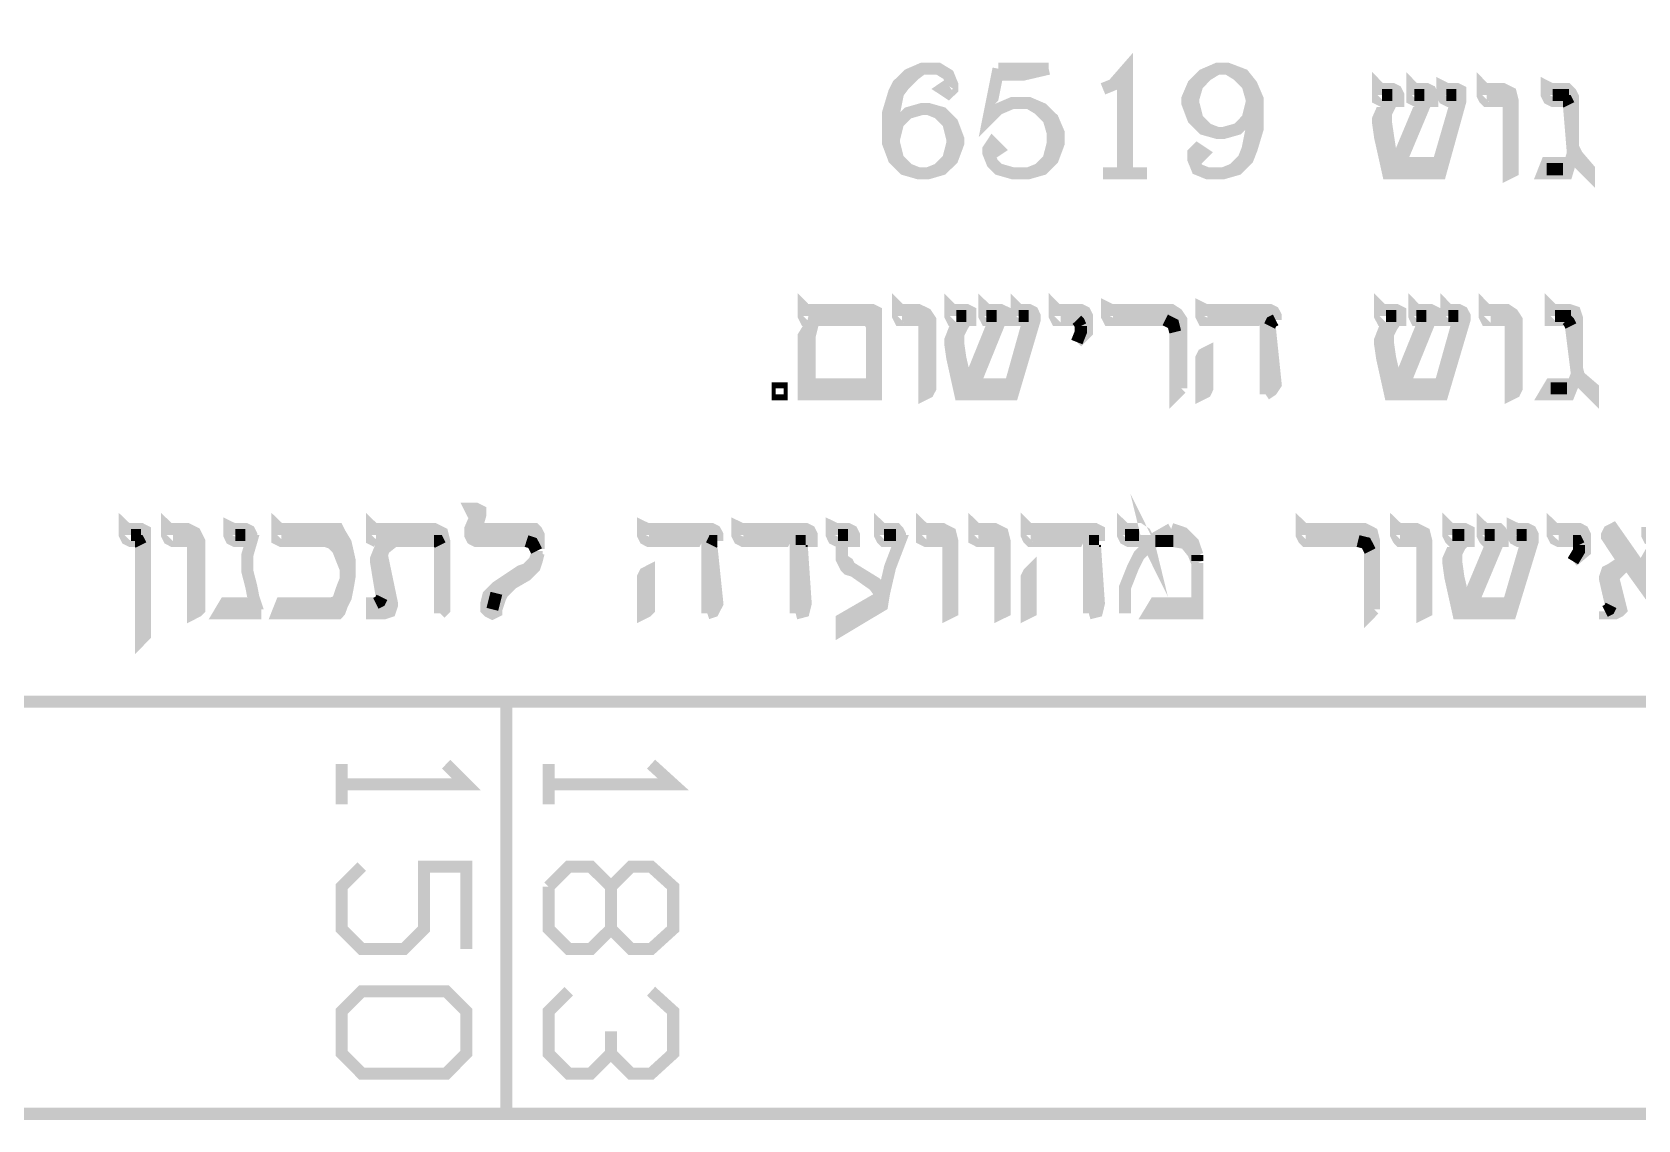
# Model space of a CAD drawing. Extents: x -6935 to 6681, y -4073 to 3778.
# Drawn here: x 4797 to 5581, y -4073 to -3542 of the extents above; entities that cross this region are included whole.
import ezdxf

# ---------------------------------------------------------------- set-up
doc = ezdxf.new("R2010")
doc.units = 0
doc.header["$MEASUREMENT"] = 0

msp = doc.modelspace()

# ---------------------------------------------------------------- linework, layer by layer
at = {"color": 0, "const_width": 5.88}
for points in [[(6677.85, -4069.67), (6677.85, 3774.66), (-3865.55, 3774.66), (-3865.55, -4069.67), (6677.85, -4069.67)], [(6476.88, -3868.67), (6476.88, 3573.66), (-3663.6, 3573.66), (-3663.6, -3868.67), (6476.88, -3868.67)], [(6476.88, -3868.67), (6476.88, 3573.66), (-3663.6, 3573.66), (-3663.6, -3868.67), (6476.88, -3868.67)], [(5494.48, -3572.6), (5494.48, -3575.53), (5484.69, -3610.83), (5459.19, -3610.83), (5455.26, -3593.18), (5454.3, -3586.33), (5454.3, -3584.34), (5458.19, -3575.53), (5456.25, -3575.53), (5454.3, -3574.54), (5454.3, -3568.67), (5455.26, -3569.67), (5461.16, -3569.67), (5463.11, -3570.62), (5464.1, -3572.6), (5464.1, -3575.53), (5461.16, -3575.53), (5460.18, -3577.48), (5458.19, -3581.41), (5458.19, -3586.33), (5459.19, -3593.18), (5461.16, -3605.91), (5463.11, -3605.91), (5475.85, -3575.53), (5472.91, -3575.53), (5470.96, -3574.54), (5470.96, -3568.67), (5471.95, -3569.67), (5477.82, -3569.67), (5479.77, -3570.62), (5480.76, -3572.6), (5480.76, -3575.53), (5477.82, -3575.53), (5465.05, -3605.91), (5483.7, -3605.91), (5492.54, -3575.53), (5488.61, -3575.53), (5486.63, -3574.54), (5485.68, -3572.6), (5485.68, -3568.67), (5487.62, -3569.67), (5492.54, -3569.67), (5494.48, -3570.62), (5494.48, -3572.6)], [(5518.01, -3610.83), (5518.01, -3575.53), (5507.21, -3575.53), (5506.25, -3574.54), (5505.27, -3572.6), (5505.27, -3568.67), (5506.25, -3569.67), (5515.07, -3569.67), (5518.99, -3571.61), (5519.98, -3575.53), (5519.98, -3609.84), (5518.01, -3610.83)], [(5209.2, -3680.43), (5209.2, -3718.67), (5173.9, -3718.67), (5173.9, -3690.23), (5178.78, -3682.38), (5174.86, -3682.38), (5173.9, -3680.43), (5173.9, -3676.52), (5174.86, -3677.51), (5207.22, -3677.51), (5209.2, -3678.49), (5209.2, -3680.43)], [(5232.72, -3718.67), (5232.72, -3682.38), (5220.94, -3682.38), (5219.95, -3680.43), (5219.95, -3676.52), (5220.94, -3677.51), (5229.78, -3677.51), (5233.71, -3679.45), (5235.65, -3682.38), (5235.65, -3715.73), (5234.66, -3717.68), (5232.72, -3718.67)], [(5286.62, -3680.43), (5286.62, -3682.38), (5275.86, -3718.67), (5250.36, -3718.67), (5246.45, -3701.02), (5245.45, -3694.16), (5245.45, -3692.22), (5249.38, -3682.38), (5246.45, -3682.38), (5245.45, -3680.43), (5245.45, -3676.52), (5246.45, -3677.51), (5253.3, -3677.51), (5255.25, -3678.49), (5255.25, -3682.38), (5253.3, -3682.38), (5251.36, -3685.35), (5249.38, -3689.25), (5249.38, -3694.16), (5250.36, -3701.02), (5253.3, -3713.75), (5254.29, -3713.75), (5267.02, -3682.38), (5263.11, -3682.38), (5262.11, -3680.43), (5262.11, -3676.52), (5263.11, -3677.51), (5269.96, -3677.51), (5271.95, -3678.49), (5271.95, -3682.38), (5269.96, -3682.38), (5257.23, -3713.75), (5274.88, -3713.75), (5283.68, -3682.38), (5277.81, -3682.38), (5277.81, -3676.52), (5278.8, -3677.51), (5283.68, -3677.51), (5285.66, -3678.49), (5286.62, -3680.43)], [(5496.46, -3680.43), (5496.46, -3682.38), (5485.68, -3718.67), (5460.18, -3718.67), (5456.25, -3701.02), (5455.26, -3694.16), (5455.26, -3692.22), (5459.19, -3682.38), (5456.25, -3682.38), (5455.26, -3680.43), (5455.26, -3676.52), (5456.25, -3677.51), (5463.11, -3677.51), (5465.05, -3678.49), (5465.05, -3682.38), (5463.11, -3682.38), (5461.16, -3685.35), (5459.19, -3689.25), (5459.19, -3694.16), (5460.18, -3701.02), (5463.11, -3713.75), (5464.1, -3713.75), (5476.84, -3682.38), (5472.91, -3682.38), (5471.95, -3680.43), (5471.95, -3676.52), (5472.91, -3677.51), (5479.77, -3677.51), (5481.75, -3678.49), (5481.75, -3682.38), (5479.77, -3682.38), (5467.04, -3713.75), (5484.69, -3713.75), (5493.49, -3682.38), (5487.62, -3682.38), (5487.62, -3676.52), (5488.61, -3677.51), (5493.49, -3677.51), (5495.47, -3678.49), (5496.46, -3680.43)], [(5518.99, -3718.67), (5518.99, -3682.38), (5507.21, -3682.38), (5506.25, -3680.43), (5506.25, -3676.52), (5507.21, -3677.51), (5517.05, -3677.51), (5519.98, -3679.45), (5521.92, -3682.38), (5521.92, -3715.73), (5520.97, -3717.68), (5518.99, -3718.67)], [(5178.78, -3682.38), (5204.28, -3682.38), (5206.23, -3683.38), (5207.22, -3685.35), (5207.22, -3713.75), (5176.83, -3713.75), (5176.83, -3690.23), (5178.78, -3682.38)], [(5370.94, -3698.08), (5370.94, -3715.73), (5369.99, -3717.68), (5368, -3718.67), (5368, -3701.02), (5369, -3699.07), (5370.94, -3698.08)], [(5163.11, -3718.67), (5163.11, -3715.73), (5161.13, -3715.73), (5161.13, -3718.67), (5163.11, -3718.67)], [(5342.5, -3792.2), (5341.54, -3790.26), (5332.71, -3790.26), (5330.76, -3789.26), (5329.77, -3787.28), (5329.77, -3783.4), (5330.76, -3784.35), (5337.63, -3784.35), (5340.55, -3786.33), (5341.54, -3788.27), (5342.5, -3792.2)], [(4875.85, -3825.56), (4875.85, -3790.26), (4866.05, -3790.26), (4864.07, -3789.26), (4863.08, -3787.28), (4863.08, -3783.4), (4864.07, -3784.35), (4872.91, -3784.35), (4876.8, -3786.33), (4878.79, -3790.26), (4878.79, -3823.58), (4877.79, -3824.57), (4875.85, -3825.56)], [(4946.44, -3825.56), (4917.01, -3825.56), (4918.96, -3820.64), (4943.47, -3820.64), (4946.44, -3819.65), (4948.39, -3813.77), (4950.33, -3808.86), (4950.33, -3803.98), (4948.39, -3799.07), (4946.44, -3794.15), (4943.47, -3791.21), (4940.54, -3790.26), (4918.96, -3790.26), (4917.01, -3789.26), (4917.01, -3783.4), (4918, -3784.35), (4946.44, -3784.35), (4947.4, -3786.33), (4950.33, -3791.21), (4952.32, -3800.06), (4952.32, -3806.92), (4951.32, -3812.79), (4950.33, -3817.7), (4948.39, -3821.63), (4947.4, -3824.57), (4946.44, -3825.56)], [(5244.46, -3825.56), (5244.46, -3790.26), (5233.71, -3790.26), (5231.73, -3789.26), (5231.73, -3783.4), (5232.72, -3784.35), (5241.53, -3784.35), (5245.45, -3786.33), (5246.45, -3790.26), (5246.45, -3824.57), (5244.46, -3825.56)], [(5269.96, -3825.56), (5269.96, -3790.26), (5259.18, -3790.26), (5257.23, -3789.26), (5257.23, -3783.4), (5258.22, -3784.35), (5267.02, -3784.35), (5270.95, -3786.33), (5271.95, -3790.26), (5271.95, -3824.57), (5269.96, -3825.56)], [(5475.85, -3825.56), (5475.85, -3790.26), (5465.05, -3790.26), (5464.1, -3789.26), (5463.11, -3787.28), (5463.11, -3783.4), (5464.1, -3784.35), (5472.91, -3784.35), (5476.84, -3786.33), (5477.82, -3790.26), (5477.82, -3824.57), (5475.85, -3825.56)], [(5529.78, -3787.28), (5529.78, -3790.26), (5518.99, -3825.56), (5493.49, -3825.56), (5489.56, -3807.91), (5488.61, -3801.04), (5488.61, -3799.07), (5492.54, -3790.26), (5490.55, -3790.26), (5489.56, -3789.26), (5488.61, -3787.28), (5488.61, -3783.4), (5489.56, -3784.35), (5496.46, -3784.35), (5498.41, -3785.34), (5498.41, -3790.26), (5496.46, -3790.26), (5494.48, -3792.2), (5492.54, -3796.13), (5492.54, -3801.04), (5493.49, -3807.91), (5496.46, -3820.64), (5497.42, -3820.64), (5510.18, -3790.26), (5507.21, -3790.26), (5506.25, -3789.26), (5505.27, -3787.28), (5505.27, -3783.4), (5506.25, -3784.35), (5513.12, -3784.35), (5514.08, -3785.34), (5515.07, -3787.28), (5515.07, -3790.26), (5513.12, -3790.26), (5500.36, -3820.64), (5518.01, -3820.64), (5526.84, -3790.26), (5522.91, -3790.26), (5520.97, -3789.26), (5519.98, -3787.28), (5519.98, -3783.4), (5521.92, -3784.35), (5526.84, -3784.35), (5528.79, -3785.34), (5529.78, -3787.28)], [(5098.38, -3804.93), (5098.38, -3823.58), (5097.4, -3824.57), (5095.45, -3825.56), (5095.45, -3807.91), (5096.44, -3805.93), (5098.38, -3804.93)], [(5284.67, -3804.93), (5284.67, -3824.57), (5282.73, -3825.56), (5282.73, -3807.91), (5283.68, -3805.93), (5284.67, -3804.93)], [(4948.39, -4019.66), (4958.19, -4009.86), (4999.36, -4009.86), (5009.18, -4019.66), (5009.18, -4040.24), (4999.36, -4050.07), (4958.19, -4050.07), (4948.39, -4040.24), (4948.39, -4019.66)]]:
    msp.add_lwpolyline(points, close=True, dxfattribs=at)
for points in [[(5244.46, -3567.68), (5241.53, -3569.67), (5244.46, -3571.61), (5246.45, -3569.67), (5246.45, -3567.68), (5244.46, -3562.8), (5239.58, -3559.83), (5231.73, -3559.83), (5224.87, -3562.8), (5219.95, -3567.68), (5218, -3571.61), (5215.07, -3581.41), (5215.07, -3596.12), (5218, -3603.97), (5222.92, -3608.85), (5229.78, -3610.83), (5234.66, -3610.83), (5241.53, -3608.85), (5246.45, -3603.97), (5249.38, -3596.12), (5249.38, -3594.17), (5246.45, -3586.33), (5241.53, -3581.41), (5234.66, -3579.46), (5231.73, -3579.46), (5224.87, -3581.41), (5219.95, -3586.33), (5218, -3594.17)], [(5231.73, -3559.83), (5227.8, -3562.8), (5222.92, -3567.68), (5219.95, -3571.61), (5218, -3581.41), (5218, -3596.12), (5219.95, -3603.97), (5224.87, -3608.85), (5229.78, -3610.83)], [(5268.97, -3559.83), (5264.09, -3584.34), (5268.97, -3579.46), (5275.86, -3576.52), (5283.68, -3576.52), (5290.55, -3579.46), (5295.47, -3584.34), (5298.4, -3591.2), (5298.4, -3596.12), (5295.47, -3603.97), (5290.55, -3608.85), (5283.68, -3610.83), (5275.86, -3610.83), (5268.97, -3608.85), (5266.04, -3605.91), (5264.09, -3601.03), (5264.09, -3599.06), (5266.04, -3596.12), (5268.97, -3599.06), (5266.04, -3601.03)], [(5268.97, -3559.83), (5293.48, -3559.83)], [(5268.97, -3562.8), (5280.75, -3562.8), (5293.48, -3559.83)], [(5319.98, -3569.67), (5324.89, -3567.68), (5331.75, -3559.83), (5331.75, -3610.83)], [(5392.51, -3576.52), (5390.57, -3584.34), (5385.66, -3589.26), (5378.79, -3591.2), (5375.85, -3591.2), (5369, -3589.26), (5364.08, -3584.34), (5361.14, -3576.52), (5361.14, -3574.54), (5364.08, -3567.68), (5369, -3562.8), (5375.85, -3559.83), (5380.77, -3559.83), (5388.59, -3562.8), (5392.51, -3567.68), (5395.45, -3574.54), (5395.45, -3589.26), (5392.51, -3599.06), (5390.57, -3603.97), (5385.66, -3608.85), (5378.79, -3610.83), (5370.94, -3610.83), (5366.06, -3608.85), (5364.08, -3603.97), (5364.08, -3601.03), (5366.06, -3599.06), (5369, -3601.03), (5366.06, -3603.97)], [(5375.85, -3591.2), (5370.94, -3589.26), (5366.06, -3584.34), (5364.08, -3576.52), (5364.08, -3574.54), (5366.06, -3567.68), (5370.94, -3562.8), (5375.85, -3559.83)], [(5380.77, -3559.83), (5385.66, -3562.8), (5390.57, -3567.68), (5392.51, -3574.54), (5392.51, -3589.26), (5390.57, -3599.06), (5388.59, -3603.97), (5383.7, -3608.85), (5378.79, -3610.83)], [(5329.77, -3562.8), (5329.77, -3610.83)], [(5544.49, -3575.53), (5539.57, -3575.53), (5537.63, -3574.54), (5536.64, -3572.6), (5536.64, -3568.67), (5538.58, -3569.67), (5546.44, -3569.67), (5548.41, -3571.61), (5549.38, -3573.56), (5549.38, -3598.07), (5551.35, -3602), (5557.23, -3608.85), (5557.23, -3610.83), (5549.38, -3602.99)], [(5283.68, -3576.52), (5288.6, -3579.46), (5293.48, -3584.34), (5295.47, -3591.2), (5295.47, -3596.12), (5293.48, -3603.97), (5288.6, -3608.85), (5283.68, -3610.83)], [(5461.16, -3572.6), (5456.25, -3572.6)], [(5476.84, -3572.6), (5471.95, -3572.6)], [(5492.54, -3572.6), (5487.62, -3572.6)], [(5518.01, -3572.6), (5507.21, -3572.6)], [(5539.57, -3572.6), (5547.43, -3572.6)], [(5544.49, -3575.53), (5546.44, -3575.53), (5547.43, -3577.48)], [(5234.66, -3610.83), (5239.58, -3608.85), (5244.46, -3603.97), (5246.45, -3596.12), (5246.45, -3594.17), (5244.46, -3586.33), (5239.58, -3581.41), (5234.66, -3579.46)], [(5547.43, -3605.91), (5536.64, -3605.91), (5534.7, -3610.83), (5546.44, -3610.83), (5549.38, -3601.03), (5547.43, -3577.48)], [(5341.54, -3610.83), (5319.98, -3610.83)], [(5481.75, -3608.85), (5461.16, -3608.85)], [(5544.49, -3608.85), (5536.64, -3608.85)], [(5307.24, -3682.38), (5297.41, -3682.38), (5296.45, -3680.43), (5296.45, -3676.52), (5297.41, -3677.51), (5309.18, -3677.51), (5311.13, -3678.49), (5312.12, -3680.43), (5312.12, -3688.29), (5307.24, -3693.18)], [(5350.36, -3682.38), (5322.91, -3682.38), (5321.92, -3680.43), (5321.92, -3676.52), (5323.9, -3677.51), (5353.3, -3677.51), (5356.26, -3679.45), (5358.2, -3682.38), (5358.2, -3715.73)], [(5399.37, -3718.67), (5399.37, -3685.35), (5400.36, -3682.38), (5369, -3682.38), (5368, -3680.43), (5368, -3676.52), (5369.99, -3677.51), (5401.35, -3677.51), (5403.3, -3678.49), (5404.29, -3680.43), (5404.29, -3682.38)], [(5546.44, -3682.38), (5538.58, -3682.38), (5538.58, -3676.52), (5539.57, -3677.51), (5547.43, -3677.51), (5550.37, -3678.49), (5551.35, -3681.42), (5551.35, -3705.94), (5552.34, -3709.86), (5559.21, -3715.73), (5559.21, -3718.67), (5551.35, -3710.82)], [(5207.22, -3680.43), (5176.83, -3680.43)], [(5232.72, -3680.43), (5221.93, -3680.43)], [(5253.3, -3680.43), (5248.39, -3680.43)], [(5268.01, -3680.43), (5263.11, -3680.43)], [(5283.68, -3680.43), (5278.8, -3680.43)], [(5309.18, -3680.43), (5299.39, -3680.43)], [(5307.24, -3682.38), (5308.2, -3683.38), (5309.18, -3685.35)], [(5307.24, -3693.18), (5309.18, -3688.29), (5309.18, -3685.35)], [(5355.27, -3680.43), (5324.89, -3680.43)], [(5350.36, -3682.38), (5354.28, -3684.36), (5355.27, -3688.29)], [(5401.35, -3680.43), (5370.94, -3680.43)], [(5401.35, -3685.35), (5404.29, -3713.75), (5402.32, -3716.73), (5399.37, -3718.67)], [(5401.35, -3685.35), (5402.32, -3683.38), (5404.29, -3682.38)], [(5463.11, -3680.43), (5458.19, -3680.43)], [(5477.82, -3680.43), (5472.91, -3680.43)], [(5493.49, -3680.43), (5488.61, -3680.43)], [(5518.99, -3680.43), (5509.19, -3680.43)], [(5548.41, -3713.75), (5538.58, -3713.75), (5535.65, -3718.67), (5547.43, -3718.67), (5551.35, -3708.88), (5548.41, -3685.35)], [(5540.57, -3680.43), (5548.41, -3680.43)], [(5546.44, -3682.38), (5547.43, -3683.38), (5548.41, -3685.35)], [(5358.2, -3715.73), (5355.27, -3718.67), (5355.27, -3688.29)], [(5401.35, -3715.73), (5401.35, -3703)], [(5207.22, -3715.73), (5176.83, -3715.73)], [(5273.89, -3715.73), (5253.3, -3715.73)], [(5483.7, -3715.73), (5463.11, -3715.73)], [(5546.44, -3715.73), (5538.58, -3715.73)], [(4847.41, -3790.26), (4845.43, -3790.26), (4843.48, -3789.26), (4842.49, -3787.28), (4842.49, -3783.4), (4843.48, -3784.35), (4850.35, -3784.35), (4852.29, -3785.34), (4852.29, -3787.28)], [(4967.98, -3817.7), (4965.05, -3800.06), (4965.05, -3799.07), (4967.03, -3794.15), (4971.91, -3790.26), (4965.05, -3790.26), (4963.1, -3789.26), (4963.1, -3783.4), (4964.09, -3784.35), (4993.49, -3784.35), (4997.41, -3786.33), (4998.4, -3790.26), (4998.4, -3823.58), (4996.42, -3825.56)], [(5038.58, -3790.26), (5014.07, -3790.26), (5012.12, -3789.26), (5011.13, -3787.28), (5011.13, -3784.35), (5014.07, -3777.49), (5012.12, -3776.53), (5011.13, -3774.55), (5014.07, -3774.55), (5016.05, -3775.54), (5016.05, -3777.49), (5014.07, -3784.35), (5042.51, -3784.35), (5043.5, -3785.34), (5044.49, -3787.28), (5044.49, -3794.15)], [(5213.09, -3815.73), (5216.06, -3802.99), (5220.94, -3790.26), (5213.09, -3790.26), (5212.13, -3789.26), (5211.14, -3787.28), (5211.14, -3783.4), (5212.13, -3784.35), (5218.99, -3784.35), (5219.95, -3785.34), (5220.94, -3787.28), (5220.94, -3790.26)], [(5313.11, -3825.56), (5313.11, -3792.2), (5314.1, -3790.26), (5284.67, -3790.26), (5283.68, -3789.26), (5282.73, -3787.28), (5282.73, -3783.4), (5283.68, -3784.35), (5316.05, -3784.35), (5317.99, -3785.34), (5317.99, -3790.26)], [(5444.48, -3790.26), (5419.01, -3790.26), (5418.02, -3789.26), (5417.02, -3787.28), (5417.02, -3783.4), (5418.02, -3784.35), (5447.44, -3784.35), (5451.33, -3786.33), (5452.32, -3790.26), (5452.32, -3823.58)], [(5549.38, -3790.26), (5542.51, -3790.26), (5540.57, -3789.26), (5539.57, -3787.28), (5539.57, -3783.4), (5540.57, -3784.35), (5552.34, -3784.35), (5554.29, -3785.34), (5555.28, -3787.28), (5555.28, -3795.14), (5549.38, -3800.06)], [(4850.35, -3787.28), (4845.43, -3787.28)], [(4852.29, -3787.28), (4852.29, -3836.31), (4850.35, -3838.29), (4850.35, -3792.2)], [(4875.85, -3787.28), (4866.05, -3787.28)], [(4906.23, -3821.63), (4906.23, -3825.56), (4888.58, -3825.56), (4891.52, -3820.64), (4906.23, -3820.64), (4905.24, -3817.7), (4904.29, -3812.79), (4902.3, -3804.93), (4902.3, -3797.11), (4904.29, -3790.26), (4896.44, -3790.26), (4894.45, -3789.26), (4893.5, -3787.28), (4893.5, -3783.4), (4895.45, -3784.35), (4901.31, -3784.35), (4903.3, -3785.34), (4904.29, -3787.28), (4904.29, -3790.26)], [(4901.31, -3787.28), (4896.44, -3787.28)], [(4948.39, -3794.15), (4944.47, -3787.28), (4918.96, -3787.28)], [(4994.48, -3787.28), (4965.05, -3787.28)], [(5042.51, -3787.28), (5014.07, -3787.28)], [(5126.83, -3825.56), (5126.83, -3792.2), (5127.81, -3790.26), (5098.38, -3790.26), (5096.44, -3789.26), (5095.45, -3787.28), (5095.45, -3783.4), (5097.4, -3784.35), (5128.8, -3784.35), (5130.75, -3785.34), (5131.74, -3787.28), (5131.74, -3790.26)], [(5128.8, -3787.28), (5098.38, -3787.28)], [(5169.97, -3825.56), (5169.97, -3792.2), (5170.93, -3790.26), (5144.47, -3790.26), (5142.53, -3789.26), (5141.54, -3787.28), (5141.54, -3783.4), (5143.48, -3784.35), (5174.86, -3784.35), (5176.83, -3785.34), (5177.83, -3787.28), (5177.83, -3790.26), (5174.86, -3790.26)], [(5174.86, -3787.28), (5144.47, -3787.28)], [(5213.09, -3815.73), (5212.13, -3821.63), (5192.5, -3833.37), (5192.5, -3828.49), (5211.14, -3817.7), (5211.14, -3815.73), (5208.21, -3811.8), (5198.42, -3804.93), (5195.44, -3803.98), (5194.48, -3802.99), (5192.5, -3799.07), (5192.5, -3790.26), (5190.56, -3790.26), (5188.57, -3789.26), (5187.62, -3787.28), (5187.62, -3783.4), (5189.57, -3784.35), (5195.44, -3784.35), (5197.42, -3785.34), (5198.42, -3787.28), (5198.42, -3790.26), (5192.5, -3790.26)], [(5195.44, -3787.28), (5190.56, -3787.28)], [(5218.99, -3787.28), (5213.09, -3787.28)], [(5244.46, -3787.28), (5233.71, -3787.28)], [(5269.96, -3787.28), (5259.18, -3787.28)], [(5316.05, -3787.28), (5284.67, -3787.28)], [(5353.3, -3784.35), (5346.43, -3788.27), (5345.48, -3790.26), (5342.5, -3792.2), (5337.63, -3797.11), (5334.68, -3802.99), (5330.76, -3812.79), (5330.76, -3825.56)], [(5337.63, -3787.28), (5330.76, -3787.28)], [(5350.36, -3787.28), (5362.13, -3790.26)], [(5353.3, -3784.35), (5359.19, -3786.33), (5364.08, -3791.21), (5366.06, -3797.11)], [(5450.37, -3787.28), (5419.01, -3787.28)], [(5475.85, -3787.28), (5465.05, -3787.28)], [(5496.46, -3787.28), (5490.55, -3787.28)], [(5511.14, -3787.28), (5506.25, -3787.28)], [(5526.84, -3787.28), (5521.92, -3787.28)], [(5552.34, -3787.28), (5542.51, -3787.28)], [(5585.66, -3783.4), (5586.65, -3784.35), (5593.51, -3784.35), (5595.46, -3785.34), (5595.46, -3790.26), (5593.51, -3790.26), (5584.67, -3804.93), (5594.5, -3819.65), (5595.46, -3821.63), (5595.46, -3824.57), (5593.51, -3825.56), (5575.87, -3801.04), (5569.99, -3806.92), (5569, -3807.91), (5572.93, -3823.58), (5571.94, -3824.57), (5569.99, -3825.56), (5565.08, -3825.56), (5565.08, -3824.57)], [(5568.01, -3821.63), (5565.08, -3808.86), (5565.08, -3807.91), (5566.07, -3804.93), (5568.01, -3803.98), (5573.89, -3800.06), (5566.07, -3788.27), (5566.07, -3787.28), (5567.03, -3785.34), (5569, -3784.35), (5582.73, -3803.98), (5590.58, -3790.26), (5588.6, -3790.26), (5586.65, -3789.26), (5585.66, -3787.28), (5585.66, -3783.4)], [(5568.01, -3787.28), (5594.5, -3823.58)], [(4847.41, -3790.26), (4849.36, -3790.26), (4850.35, -3792.2)], [(4993.49, -3790.26), (4973.89, -3790.26), (4968.98, -3794.15), (4967.98, -3797.11), (4972.9, -3820.64), (4972.9, -3821.63), (4971.91, -3824.57), (4968.98, -3825.56), (4963.1, -3825.56), (4963.1, -3820.64), (4965.05, -3820.64)], [(4993.49, -3790.26), (4995.46, -3790.26), (4996.42, -3792.2)], [(4996.42, -3825.56), (4996.42, -3792.2)], [(5044.49, -3796.13), (5043.5, -3800.06), (5042.51, -3802.99), (5038.58, -3806.92), (5031.72, -3810.84), (5030.76, -3811.8), (5026.84, -3815.73), (5025.85, -3817.7), (5023.86, -3823.58), (5023.86, -3824.57), (5021.92, -3825.56), (5019.98, -3824.57), (5018.99, -3823.58), (5018.99, -3820.64), (5019.98, -3816.71), (5023.86, -3812.79), (5035.65, -3804.93), (5038.58, -3803.98), (5042.51, -3800.06), (5043.5, -3797.11), (5043.5, -3795.14)], [(5038.58, -3790.26), (5041.51, -3791.21), (5043.5, -3795.14)], [(5128.8, -3792.2), (5131.74, -3820.64), (5129.76, -3824.57), (5126.83, -3825.56)], [(5128.8, -3792.2), (5129.76, -3790.26), (5131.74, -3790.26)], [(5172.92, -3792.2), (5174.86, -3820.64), (5173.9, -3824.57), (5169.97, -3825.56)], [(5172.92, -3792.2), (5172.92, -3790.26), (5174.86, -3790.26)], [(5316.05, -3792.2), (5317.99, -3820.64), (5317.04, -3824.57), (5313.11, -3825.56)], [(5316.05, -3792.2), (5316.05, -3790.26), (5317.99, -3790.26)], [(5354.28, -3790.26), (5345.48, -3790.26)], [(5354.28, -3790.26), (5360.15, -3791.21), (5364.08, -3796.13), (5366.06, -3801.04)], [(5444.48, -3790.26), (5448.39, -3791.21), (5450.37, -3795.14)], [(5452.32, -3823.58), (5450.37, -3825.56), (5450.37, -3795.14)], [(5549.38, -3790.26), (5551.35, -3790.26), (5552.34, -3792.2)], [(5549.38, -3800.06), (5552.34, -3795.14), (5552.34, -3792.2)], [(5192.5, -3799.07), (5195.44, -3801.04), (5196.43, -3802.99), (5209.2, -3810.84), (5211.14, -3812.79)], [(5366.06, -3820.64), (5366.06, -3825.56), (5342.5, -3825.56), (5345.48, -3820.64), (5366.06, -3820.64), (5366.06, -3801.04)], [(5366.06, -3800.06), (5366.06, -3797.11)], [(5569.99, -3823.58), (5568.01, -3808.86), (5568.01, -3806.92), (5569.99, -3803.98)], [(4967.98, -3807.91), (4969.97, -3823.58), (4965.05, -3823.58)], [(5128.8, -3823.58), (5128.8, -3810.84)], [(5172.92, -3823.58), (5172.92, -3810.84)], [(5316.05, -3823.58), (5316.05, -3810.84)], [(4918.96, -3823.58), (4946.44, -3823.58), (4948.39, -3816.71)], [(4967.98, -3817.7), (4967.03, -3819.65), (4965.05, -3820.64)], [(5021.92, -3823.58), (5023.86, -3815.73)], [(4904.29, -3823.58), (4891.52, -3823.58)], [(5211.14, -3820.64), (5194.48, -3829.44)], [(5363.12, -3823.58), (5345.48, -3823.58)], [(5517.05, -3823.58), (5496.46, -3823.58)], [(5568.01, -3821.63), (5567.03, -3823.58), (5565.08, -3824.57)], [(5028.78, -4069.67), (5028.78, -3868.67)], [(4999.36, -3899.09), (5009.18, -3908.88), (4948.39, -3908.88)], [(4948.39, -3899.09), (4948.39, -3918.68)], [(5099.38, -3899.09), (5110.17, -3908.88), (5049.36, -3908.88)], [(5049.36, -3899.09), (5049.36, -3918.68)], [(4958.19, -3949.07), (4948.39, -3958.86), (4948.39, -3979.48), (4958.19, -3989.28), (4978.77, -3989.28), (4988.6, -3979.48), (4988.6, -3949.07), (5009.18, -3949.07), (5009.18, -3989.28)], [(5049.36, -3958.86), (5059.17, -3949.07), (5069.95, -3949.07), (5079.78, -3958.86), (5079.78, -3979.48), (5089.58, -3989.28), (5099.38, -3989.28), (5110.17, -3979.48), (5110.17, -3958.86), (5099.38, -3949.07), (5089.58, -3949.07), (5079.78, -3958.86)], [(5079.78, -3979.48), (5069.95, -3989.28), (5059.17, -3989.28), (5049.36, -3979.48), (5049.36, -3958.86)], [(5079.78, -4040.24), (5069.95, -4050.07), (5059.17, -4050.07), (5049.36, -4040.24), (5049.36, -4019.66), (5059.17, -4009.86)], [(5099.38, -4009.86), (5110.17, -4019.66), (5110.17, -4040.24), (5099.38, -4050.07), (5089.58, -4050.07), (5079.78, -4040.24), (5079.78, -4029.46)]]:
    msp.add_lwpolyline(points, dxfattribs=at)

doc.saveas('drawing.dxf')
